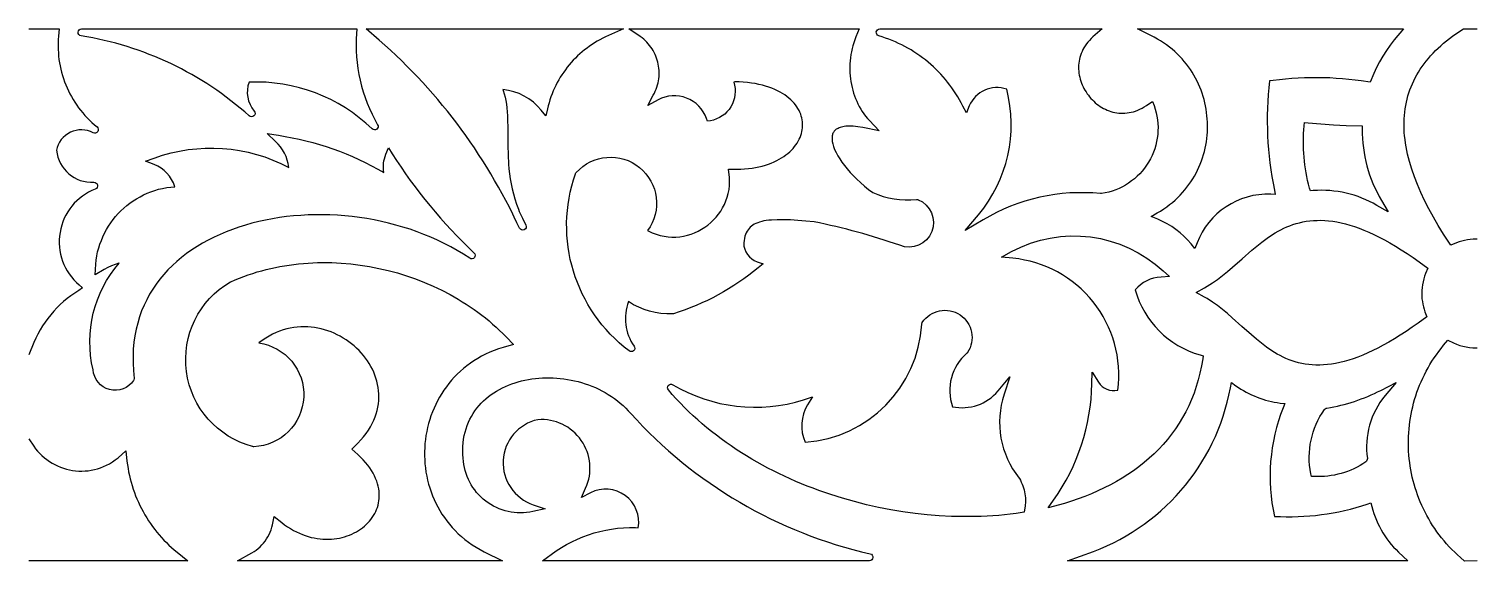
# Model space of a CAD drawing. Extents: x -514 to 479, y 519 to 610.
# Drawn here: x 230.9 to 479.1, y 518.5 to 609.7 of the extents above; entities that cross this region are included whole.
import ezdxf

# ---------------------------------------------------------------- set-up
doc = ezdxf.new("R2010")
doc.units = 0
doc.layers.add('LAYER_1', color=18, linetype='CONTINUOUS')

msp = doc.modelspace()

# ---------------------------------------------------------------- linework, layer by layer
at = {"layer": 'LAYER_1'}
msp.add_lwpolyline([(230.87, 609.71), (236.04, 609.71), (235.91, 608.47), (235.87, 607.9), (235.85, 607.32), (235.85, 606.75), (235.86, 606.18), (235.9, 605.61), (235.95, 605.05), (236.01, 604.49), (236.1, 603.93), (236.2, 603.37), (236.32, 602.82), (236.46, 602.28), (236.61, 601.74), (236.79, 601.2), (236.97, 600.67), (237.18, 600.15), (237.4, 599.63), (237.63, 599.12), (237.88, 598.61), (238.15, 598.12), (238.43, 597.63), (238.73, 597.15), (239.05, 596.68), (239.37, 596.22), (239.72, 595.77), (240.08, 595.33), (240.45, 594.9), (240.84, 594.48), (241.24, 594.07), (241.66, 593.67), (242.09, 593.29), (242.54, 592.91, -0.900098), (241.87, 591.92, 0.504517), (235.58, 588.91, 0.39741), (241.99, 583.43, -0.850848), (242.24, 582.27, 0.56787), (239.46, 565.85), (240.07, 565.32), (239.39, 564.88), (238.7, 564.44), (238.05, 563.99), (237.41, 563.5), (236.8, 562.99), (236.21, 562.46), (235.65, 561.9), (235.11, 561.32), (234.59, 560.72), (234.1, 560.1), (233.63, 559.46), (233.2, 558.8), (232.79, 558.12), (232.4, 557.42), (232.05, 556.71), (231.72, 555.98), (230.87, 553.83)], format="xyb", dxfattribs=at)
for points in [[(239.79, 608.52, -0.920988), (239.88, 609.71), (287.06, 609.71), (286.97, 608.04), (286.95, 607.01), (286.97, 605.98), (287.03, 604.96), (287.12, 603.94), (287.25, 602.93), (287.43, 601.92), (287.63, 600.92), (287.88, 599.93), (288.16, 598.95), (288.48, 597.97), (288.84, 597.02), (289.23, 596.07), (289.66, 595.13), (290.12, 594.22), (290.63, 593.3, -0.86162), (289.69, 592.58, 0.205868), (268.58, 600.59, 0.271213), (269.47, 595.65, -0.932748), (268.61, 594.81), (267.84, 595.49), (267.07, 596.15), (266.28, 596.79), (265.49, 597.42), (264.68, 598.04), (263.87, 598.64), (263.04, 599.22), (262.2, 599.79), (261.36, 600.34), (260.5, 600.88), (259.64, 601.4), (258.76, 601.9), (257.88, 602.39), (256.99, 602.87), (256.09, 603.32), (255.19, 603.77), (254.27, 604.19), (253.35, 604.6), (252.42, 604.99), (251.49, 605.36), (250.55, 605.72), (249.6, 606.06), (248.64, 606.39), (247.68, 606.69), (246.71, 606.98), (245.74, 607.26), (244.76, 607.51), (243.78, 607.75), (242.79, 607.97), (241.79, 608.17), (240.79, 608.35)], [(288.67, 609.71), (332.74, 609.71), (329.69, 608.34), (329.21, 608.11), (328.73, 607.86), (328.27, 607.61), (327.82, 607.33), (327.37, 607.05), (326.93, 606.75), (326.51, 606.44), (326.09, 606.12), (325.68, 605.79), (325.29, 605.44), (324.9, 605.09), (324.53, 604.72), (324.16, 604.34), (323.81, 603.96), (323.46, 603.56), (323.13, 603.15), (322.82, 602.73), (322.51, 602.31), (322.21, 601.87), (321.93, 601.43), (321.66, 600.97), (321.41, 600.51), (321.16, 600.04), (320.94, 599.57), (320.72, 599.08), (320.52, 598.59), (320.33, 598.09), (320.16, 597.58), (320, 597.07), (319.85, 596.55), (319.72, 596.02), (319.43, 594.84), (318.67, 595.78, 0.203042), (312.09, 599.32), (312.15, 599.19), (312.34, 598.62), (312.5, 598.04), (312.62, 597.43), (312.72, 596.81), (312.79, 596.18), (312.85, 595.52), (312.88, 594.85), (312.91, 594.16), (312.93, 592.75), (312.93, 591.27), (312.94, 589.74), (312.97, 588.16), (313.07, 586.53), (313.14, 585.71), (313.23, 584.87), (313.35, 584.03), (313.5, 583.18), (313.68, 582.32), (313.89, 581.45), (314.13, 580.58), (314.42, 579.7), (314.75, 578.81), (314.9, 578.45), (315.46, 577.3), (316.03, 576.1, -0.979177), (314.95, 575.56), (314.46, 576.49), (314.02, 577.44), (313.8, 577.96), (313.8, 577.97), (313.2, 579.15), (312.59, 580.31), (311.97, 581.47), (311.33, 582.62), (310.68, 583.76), (310.02, 584.89), (309.34, 586.01), (308.64, 587.12), (307.93, 588.22), (307.21, 589.31), (306.47, 590.38), (305.72, 591.45), (304.96, 592.51), (304.18, 593.55), (303.39, 594.58), (302.58, 595.61), (301.76, 596.62), (300.93, 597.62), (300.08, 598.61), (299.22, 599.58), (298.35, 600.54), (297.46, 601.5), (296.57, 602.44), (295.65, 603.36), (294.73, 604.28), (293.79, 605.18), (292.84, 606.07), (291.87, 606.94), (290.89, 607.81)], [(333.67, 609.71), (373.17, 609.71), (372.6, 608.37), (372.4, 607.87), (372.23, 607.36), (372.08, 606.85), (371.94, 606.34), (371.83, 605.82), (371.73, 605.31), (371.66, 604.79), (371.6, 604.27), (371.56, 603.75), (371.54, 603.24), (371.54, 602.72), (371.56, 602.2), (371.6, 601.69), (371.65, 601.18), (371.73, 600.68), (371.82, 600.18), (371.93, 599.68), (372.05, 599.2), (372.2, 598.71), (372.36, 598.24), (372.54, 597.77), (372.73, 597.31), (372.95, 596.86), (373.18, 596.42), (373.42, 595.99), (373.69, 595.57), (373.97, 595.16), (374.26, 594.76), (374.57, 594.38), (374.9, 594), (376.61, 592.23), (373.76, 592.83), (372.92, 592.96), (372.15, 593.04), (371.47, 593.06), (370.86, 593.03), (370.59, 593), (370.34, 592.95), (370.11, 592.9), (369.9, 592.83), (369.7, 592.76), (369.53, 592.68), (369.37, 592.6), (369.23, 592.51), (369.1, 592.41), (368.99, 592.31), (368.89, 592.2), (368.81, 592.08), (368.73, 591.96), (368.67, 591.83), (368.61, 591.69), (368.57, 591.54), (368.54, 591.39), (368.51, 591.23), (368.5, 590.85), (368.54, 590.45), (368.63, 590.02), (368.77, 589.55), (368.95, 589.05), (369.19, 588.53), (369.48, 587.99), (369.82, 587.44), (370.2, 586.87), (370.63, 586.3), (371.1, 585.71), (371.62, 585.12), (372.17, 584.54), (372.77, 583.95), (373.4, 583.37), (374.07, 582.79), (374.78, 582.22), (375.47, 581.7, 0.138516), (382.97, 580.49), (383.04, 580.49), (383.19, 580.47), (383.26, 580.45, -0.998226), (380.12, 572.63, 0.033556), (365.45, 576.65), (364.02, 576.78), (362.66, 576.89), (361.38, 576.97), (360.2, 577.01), (359.12, 577.01), (358.12, 576.96), (357.67, 576.92), (357.24, 576.87), (356.83, 576.8), (356.45, 576.71), (356.1, 576.61), (355.77, 576.5), (355.46, 576.38), (355.18, 576.23), (354.93, 576.08), (354.69, 575.91), (354.48, 575.72), (354.29, 575.52), (354.11, 575.3), (353.95, 575.05), (353.81, 574.78), (353.69, 574.49), (353.58, 574.17), (353.49, 573.82), (353.42, 573.44), (353.37, 573.05, 0.315955), (355.68, 569.8), (356.68, 569.44), (355.86, 568.77, -0.096634), (341.34, 560.9), (341.3, 560.89), (341.23, 560.88), (341.19, 560.88, -0.162801), (333.63, 562.98, 0.251789), (334.58, 555.34, -0.857211), (333.73, 554.52, -0.326267), (324.53, 584.89), (324.55, 584.95), (324.61, 585.05), (324.65, 585.09, -0.954317), (336.9, 575.15), (336.97, 575.11), (337.66, 574.79), (338.34, 574.53), (339.03, 574.33), (339.71, 574.18), (340.4, 574.08), (341.07, 574.04), (341.75, 574.05), (342.41, 574.1), (343.07, 574.21), (343.71, 574.36), (344.34, 574.55), (344.95, 574.78), (345.55, 575.06), (346.12, 575.37), (346.68, 575.72), (347.21, 576.1), (347.71, 576.52), (348.19, 576.97), (348.63, 577.46), (349.04, 577.97), (349.42, 578.5), (349.76, 579.06), (350.06, 579.65), (350.33, 580.26), (350.55, 580.88), (350.72, 581.53), (350.85, 582.19), (350.93, 582.86), (350.96, 583.56), (350.94, 584.26), (350.78, 585.66), (352.17, 585.66), (352.86, 585.68), (353.53, 585.72), (354.17, 585.78), (354.8, 585.87), (355.4, 585.97), (355.98, 586.09), (356.54, 586.22), (357.08, 586.38), (357.6, 586.55), (358.09, 586.73), (358.57, 586.93), (359.02, 587.14), (359.45, 587.37), (359.85, 587.6), (360.24, 587.85), (360.6, 588.11), (360.94, 588.38), (361.26, 588.66), (361.56, 588.94), (361.83, 589.24), (362.09, 589.54), (362.32, 589.85), (362.53, 590.16), (362.72, 590.48), (362.89, 590.8), (363.04, 591.12), (363.16, 591.45), (363.26, 591.78), (363.35, 592.12), (363.41, 592.45), (363.45, 592.79), (363.47, 593.12), (363.47, 593.46), (363.44, 593.79), (363.4, 594.12), (363.33, 594.46), (363.24, 594.79), (363.13, 595.11), (363, 595.44), (362.85, 595.76), (362.67, 596.08), (362.47, 596.39), (362.25, 596.7), (362, 597), (361.73, 597.29), (361.44, 597.58), (361.12, 597.86), (360.78, 598.13), (360.41, 598.4), (360.02, 598.65), (359.6, 598.89), (359.16, 599.12), (358.69, 599.34), (358.2, 599.54), (357.68, 599.73), (357.13, 599.91), (356.56, 600.07), (355.96, 600.21), (355.33, 600.34), (354.68, 600.45), (354, 600.54), (353.3, 600.61), (352.58, 600.65), (352.1, 600.65), (351.85, 600.63), (351.65, 600.6, -0.456133), (347.66, 593.98), (347.16, 593.89), (346.99, 594.37, 0.461862), (338.69, 597.55), (336.91, 596.58), (337.87, 598.36), (338.06, 598.71), (338.22, 599.06), (338.37, 599.4), (338.49, 599.75), (338.6, 600.11), (338.69, 600.46), (338.77, 600.82), (338.82, 601.18), (338.86, 601.54), (338.88, 601.9), (338.88, 602.25), (338.87, 602.61), (338.84, 602.97), (338.79, 603.32), (338.73, 603.67), (338.65, 604.02), (338.56, 604.36), (338.44, 604.7), (338.32, 605.04), (338.18, 605.36), (338.02, 605.68), (337.85, 606), (337.66, 606.3), (337.46, 606.6), (337.24, 606.89), (337.01, 607.17), (336.76, 607.44), (336.51, 607.69), (336.23, 607.94), (335.95, 608.17), (335.64, 608.4)], [(376.51, 608.54, -0.860277), (376.69, 609.71), (414.81, 609.71), (413.22, 608.36), (412.91, 608.06), (412.62, 607.76), (412.35, 607.46), (412.11, 607.14), (411.88, 606.83), (411.68, 606.5), (411.5, 606.18), (411.35, 605.85), (411.21, 605.52), (411.09, 605.18), (410.99, 604.85), (410.91, 604.51), (410.84, 604.17), (410.8, 603.83), (410.77, 603.48), (410.76, 603.14), (410.77, 602.8), (410.79, 602.46), (410.83, 602.12), (410.89, 601.78), (410.96, 601.44), (411.04, 601.11), (411.14, 600.78), (411.26, 600.45), (411.39, 600.13), (411.53, 599.82), (411.69, 599.51), (411.86, 599.2), (412.04, 598.91), (412.23, 598.62), (412.44, 598.34), (412.66, 598.07), (412.88, 597.8), (413.12, 597.55), (413.37, 597.31), (413.63, 597.07), (413.89, 596.85), (414.17, 596.65), (414.45, 596.45), (414.75, 596.27), (415.05, 596.1), (415.35, 595.95), (415.66, 595.81), (415.98, 595.68), (416.31, 595.57), (416.64, 595.48), (416.97, 595.4), (417.31, 595.34), (417.65, 595.3), (418, 595.27), (418.35, 595.27), (418.71, 595.28), (419.07, 595.31), (419.43, 595.37), (419.8, 595.44), (420.16, 595.53), (420.53, 595.65), (420.91, 595.79), (421.28, 595.95), (421.66, 596.14), (422.03, 596.35), (422.41, 596.59), (422.8, 596.86), (423.45, 597.3), (423.71, 596.57, -0.473299), (414.69, 581.5), (414.65, 581.49), (414.58, 581.49), (414.54, 581.49, 0.162002), (394.39, 576.99), (391.35, 575.16), (393.62, 577.88, 0.241461), (398.44, 599.37, 0.395678), (392.03, 596.53), (391.53, 595.35), (390.94, 596.48), (390.65, 597.03), (390.36, 597.57), (390.05, 598.09), (389.73, 598.61), (389.39, 599.12), (389.05, 599.62), (388.69, 600.1), (388.32, 600.58), (387.94, 601.05), (387.55, 601.51), (387.14, 601.95), (386.73, 602.39), (386.3, 602.81), (385.87, 603.22), (385.42, 603.63), (384.97, 604.02), (384.5, 604.4), (384.03, 604.76), (383.54, 605.12), (383.05, 605.46), (382.55, 605.79), (382.04, 606.11), (381.52, 606.41), (380.99, 606.7), (380.46, 606.98), (379.92, 607.24), (379.37, 607.49), (378.81, 607.73), (378.25, 607.95), (377.68, 608.16), (377.1, 608.36)], [(420.88, 609.71), (466.44, 609.71), (464.85, 607.85), (464.16, 606.95), (463.51, 606.02), (462.9, 605.07), (462.34, 604.09), (461.83, 603.09), (461.36, 602.07), (460.76, 600.57), (459.21, 600.81), (458.14, 600.95), (457.06, 601.07), (455.98, 601.17), (454.9, 601.25), (453.82, 601.31), (452.74, 601.35), (451.65, 601.36), (450.57, 601.36), (449.49, 601.33), (448.41, 601.28), (447.32, 601.22), (446.24, 601.13), (445.17, 601.02), (444.09, 600.89), (443.47, 600.8, 0.078482), (444.32, 582.1), (444.48, 581.35), (443.71, 581.38, 0.322651), (431.06, 573.03), (430.69, 572.06), (430.04, 572.87, 0.126683), (424.34, 577.1), (423.23, 577.55), (424.25, 578.17), (424.82, 578.51), (425.35, 578.86), (425.87, 579.22), (426.37, 579.6), (426.85, 579.99), (427.31, 580.39), (427.75, 580.8), (428.17, 581.23), (428.57, 581.67), (428.96, 582.12), (429.33, 582.57), (429.68, 583.04), (430.01, 583.52), (430.32, 584.01), (430.62, 584.5), (430.89, 585.01), (431.15, 585.52), (431.39, 586.04), (431.61, 586.56), (431.82, 587.09), (432, 587.63), (432.17, 588.17), (432.32, 588.71), (432.45, 589.26), (432.56, 589.81), (432.66, 590.37), (432.73, 590.93), (432.79, 591.49), (432.84, 592.05), (432.86, 592.61), (432.86, 593.17), (432.85, 593.73), (432.82, 594.29), (432.77, 594.85), (432.71, 595.41), (432.62, 595.97), (432.52, 596.52), (432.4, 597.07), (432.26, 597.62), (432.11, 598.16), (431.94, 598.7), (431.75, 599.23), (431.54, 599.75), (431.31, 600.27), (431.07, 600.79), (430.81, 601.29), (430.53, 601.79), (430.24, 602.28), (429.92, 602.76), (429.59, 603.23), (429.25, 603.69), (428.88, 604.14), (428.5, 604.58), (428.1, 605.01), (427.68, 605.43), (427.25, 605.83), (426.8, 606.23), (426.33, 606.6), (425.84, 606.97), (425.33, 607.32), (424.81, 607.66), (424.27, 607.98), (423.72, 608.28)], [(450.49, 581.97), (450.35, 582.45, -0.092358), (449.44, 593.11), (449.49, 593.7), (450.09, 593.64), (452.26, 593.44), (454.44, 593.29), (456.61, 593.17), (459.37, 593.09), (459.39, 591.71), (459.42, 590.92), (459.48, 590.13), (459.57, 589.35), (459.69, 588.56), (459.83, 587.78), (459.99, 587.01), (460.18, 586.24), (460.4, 585.47), (460.65, 584.72), (460.92, 583.96), (461.22, 583.22), (461.55, 582.48), (461.91, 581.74), (462.29, 581.02), (462.7, 580.3), (463.82, 578.35), (461.88, 579.48, 0.151036), (450.98, 582.01)], [(248.79, 549.48, -0.714041), (241.86, 551.29, -0.241454), (246.34, 569.59), (246.29, 569.58), (245.64, 569.35), (245, 569.1), (244.38, 568.81), (243.77, 568.49), (242.19, 567.58), (242.3, 569.4), (242.38, 570.11), (242.5, 570.81), (242.64, 571.5), (242.82, 572.17), (243.03, 572.83), (243.27, 573.48), (243.54, 574.11), (243.83, 574.73), (244.16, 575.33), (244.51, 575.92), (244.88, 576.48), (245.29, 577.03), (245.71, 577.55), (246.16, 578.06), (246.63, 578.54), (247.13, 579.01), (247.64, 579.45), (248.18, 579.86), (248.73, 580.25), (249.31, 580.62), (249.9, 580.96), (250.51, 581.27), (251.13, 581.55), (251.77, 581.81), (252.43, 582.03), (253.09, 582.23), (253.78, 582.39), (254.47, 582.52), (255.17, 582.62), (255.86, 582.68, 0.225547), (252.33, 586.46), (250.86, 587.05), (252.35, 587.59, -0.211762), (275.4, 585.99, 0.17939), (273.12, 590.45), (271.68, 591.77), (273.61, 591.49, -0.097264), (291.68, 585.1, -0.133109), (292.04, 588.24), (292.48, 589.32), (293.11, 588.33, 0.061624), (307.14, 571.34, -0.912287), (306.4, 570.4), (305.34, 571.09), (304.26, 571.74), (303.16, 572.35), (302.04, 572.94), (300.9, 573.49), (299.74, 574.01), (298.57, 574.49), (297.38, 574.95), (296.18, 575.37), (294.97, 575.75), (293.74, 576.11), (292.51, 576.43), (291.27, 576.72), (290.02, 576.98), (288.76, 577.2), (287.5, 577.39), (286.24, 577.55), (284.98, 577.68), (283.72, 577.77), (282.46, 577.84), (281.2, 577.87), (279.95, 577.86), (278.7, 577.83), (277.46, 577.76), (276.23, 577.67), (275.01, 577.54), (273.8, 577.37), (272.6, 577.18), (271.41, 576.96), (270.25, 576.7), (269.09, 576.41), (267.96, 576.09), (266.84, 575.74), (265.75, 575.36), (264.67, 574.95), (263.62, 574.51), (262.6, 574.03), (261.6, 573.53), (260.62, 572.99), (259.68, 572.43), (258.77, 571.83), (257.88, 571.2), (257.03, 570.55), (256.22, 569.86), (255.44, 569.15), (254.69, 568.4), (253.98, 567.63), (253.32, 566.82), (252.69, 565.99), (252.1, 565.12), (251.55, 564.23), (251.05, 563.31), (250.59, 562.35), (250.18, 561.37), (249.82, 560.36), (249.5, 559.31), (249.23, 558.24), (249.02, 557.14), (248.86, 556), (248.75, 554.84), (248.7, 553.65), (248.7, 552.42), (248.76, 551.16), (248.89, 549.81), (248.83, 549.57)], [(405.57, 527.61), (407.25, 530.09), (407.96, 531.22), (408.62, 532.37), (409.24, 533.54), (409.82, 534.74), (410.35, 535.95), (410.83, 537.18), (411.27, 538.43), (411.66, 539.7), (412, 540.98), (412.29, 542.27), (412.54, 543.58), (412.74, 544.89), (412.89, 546.22), (412.99, 547.55), (413.04, 548.9), (413.11, 550.89), (414.15, 549.19, 0.324715), (417.49, 547.81, 0.422773), (399.49, 570.41), (397.54, 570.6), (399.27, 571.54, -0.321175), (425.27, 568.23), (426.32, 567.26), (424.89, 567.19, 0.216212), (420.48, 564.97, 0.262674), (431.59, 553.85), (432.11, 553.71), (432.03, 553.18), (431.82, 551.95), (431.57, 550.74), (431.27, 549.56), (430.93, 548.41), (430.55, 547.29), (430.12, 546.19), (429.65, 545.13), (429.14, 544.1), (428.59, 543.09), (428, 542.12), (427.37, 541.17), (426.71, 540.26), (426.01, 539.37), (425.28, 538.51), (424.51, 537.69), (423.7, 536.89), (422.87, 536.12), (422, 535.38), (421.11, 534.67), (420.18, 533.99), (419.23, 533.34), (418.25, 532.72), (417.24, 532.13), (416.21, 531.56), (415.15, 531.03), (414.07, 530.52), (412.97, 530.04), (411.85, 529.59), (410.7, 529.16), (409.53, 528.77), (408.35, 528.4)], [(312.02, 518.56), (266.59, 518.56), (269.07, 519.91), (269.44, 520.14), (269.8, 520.4), (270.14, 520.67), (270.47, 520.96), (270.77, 521.27), (271.06, 521.6), (271.33, 521.94), (271.58, 522.3), (271.81, 522.68), (272.02, 523.06), (272.2, 523.46), (272.36, 523.87), (272.5, 524.29), (272.61, 524.73), (272.9, 526.17), (274.18, 525.11), (274.68, 524.73), (275.18, 524.38), (275.69, 524.06), (276.19, 523.77), (276.7, 523.5), (277.21, 523.27), (277.72, 523.05), (278.23, 522.87), (278.74, 522.71), (279.25, 522.57), (279.75, 522.46), (280.26, 522.37), (280.75, 522.3), (281.25, 522.26), (281.74, 522.24), (282.22, 522.24), (282.7, 522.26), (283.17, 522.31), (283.63, 522.37), (284.09, 522.45), (284.54, 522.55), (284.97, 522.67), (285.4, 522.81), (285.81, 522.96), (286.22, 523.13), (286.61, 523.32), (286.99, 523.52), (287.36, 523.74), (287.71, 523.97), (288.04, 524.22), (288.36, 524.48), (288.67, 524.76), (288.96, 525.04), (289.23, 525.34), (289.48, 525.65), (289.71, 525.97), (289.93, 526.3), (290.12, 526.64), (290.3, 526.99), (290.45, 527.34), (290.58, 527.71), (290.69, 528.08), (290.78, 528.47), (290.85, 528.85), (290.89, 529.25), (290.91, 529.65), (290.9, 530.06), (290.87, 530.48), (290.81, 530.9), (290.72, 531.33), (290.6, 531.77), (290.46, 532.21), (290.28, 532.65), (290.08, 533.1), (289.84, 533.55), (289.57, 534.01), (289.27, 534.47), (288.93, 534.93), (288.56, 535.4), (288.15, 535.87), (287.7, 536.33), (287.21, 536.8), (286.2, 537.71), (287.24, 538.71), (287.76, 539.26), (288.23, 539.81), (288.67, 540.37), (289.05, 540.94), (289.4, 541.5), (289.71, 542.07), (289.98, 542.64), (290.21, 543.2), (290.4, 543.77), (290.56, 544.34), (290.68, 544.91), (290.77, 545.47), (290.82, 546.03), (290.85, 546.59), (290.84, 547.15), (290.8, 547.7), (290.73, 548.25), (290.63, 548.79), (290.5, 549.32), (290.34, 549.85), (290.16, 550.37), (289.95, 550.89), (289.72, 551.39), (289.46, 551.88), (289.18, 552.37), (288.87, 552.84), (288.54, 553.3), (288.2, 553.74), (287.83, 554.18), (287.44, 554.59), (287.03, 555), (286.6, 555.38), (286.16, 555.75), (285.7, 556.1), (285.22, 556.43), (284.73, 556.74), (284.23, 557.03), (283.71, 557.3), (283.19, 557.55), (282.65, 557.77), (282.1, 557.98), (281.54, 558.15), (280.97, 558.3), (280.4, 558.43), (279.82, 558.53), (279.23, 558.6), (278.64, 558.65), (278.05, 558.66), (277.45, 558.65), (276.85, 558.61), (276.25, 558.53), (275.64, 558.43), (275.04, 558.29), (274.43, 558.12), (273.83, 557.91), (273.23, 557.67), (272.63, 557.39), (272.04, 557.08), (271.44, 556.73), (270.86, 556.34), (270.28, 555.91), (270.25, 555.89, -0.916458), (269.38, 538.11), (269.33, 538.11), (269.25, 538.12), (269.2, 538.13, -0.668425), (265.4, 566.37), (265.41, 566.37), (265.45, 566.39), (266.19, 566.71), (266.94, 567.01), (267.69, 567.3), (268.45, 567.57), (269.21, 567.82), (269.98, 568.06), (270.76, 568.27), (271.53, 568.48), (272.32, 568.66), (273.1, 568.83), (273.89, 568.99), (274.69, 569.13), (275.49, 569.25), (276.29, 569.36), (277.09, 569.45), (277.9, 569.52), (278.7, 569.59), (279.51, 569.63), (280.32, 569.66), (281.14, 569.67), (282.76, 569.66), (284.39, 569.58), (286.01, 569.44), (287.63, 569.25), (289.24, 568.99), (290.84, 568.68), (292.43, 568.31), (294.01, 567.89), (295.57, 567.41), (297.11, 566.87), (298.63, 566.28), (300.13, 565.64), (301.6, 564.94), (303.04, 564.19), (303.75, 563.79), (304.45, 563.38), (305.14, 562.96), (305.82, 562.53), (306.5, 562.08), (307.16, 561.62), (307.82, 561.15), (308.46, 560.66), (309.1, 560.17), (309.72, 559.66), (310.33, 559.13), (310.94, 558.6), (311.53, 558.05), (312.1, 557.49), (312.67, 556.92), (313.91, 555.62), (312.13, 555.12), (311.35, 554.87), (310.59, 554.6), (309.85, 554.29), (309.14, 553.96), (308.45, 553.61), (307.79, 553.24), (307.14, 552.84), (306.52, 552.42), (305.93, 551.98), (305.35, 551.52), (304.8, 551.04), (304.27, 550.54), (303.77, 550.03), (303.29, 549.5), (302.83, 548.95), (302.4, 548.38), (301.99, 547.81), (301.6, 547.21), (301.24, 546.61), (300.9, 545.99), (300.58, 545.37), (300.29, 544.73), (300.02, 544.08), (299.77, 543.42), (299.55, 542.76), (299.36, 542.09), (299.19, 541.41), (299.04, 540.72), (298.91, 540.03), (298.81, 539.34), (298.74, 538.65), (298.69, 537.95), (298.66, 537.25), (298.66, 536.55), (298.69, 535.85), (298.74, 535.15), (298.81, 534.46), (298.91, 533.76), (299.03, 533.07), (299.18, 532.39), (299.35, 531.71), (299.55, 531.04), (299.78, 530.37), (300.03, 529.71), (300.3, 529.06), (300.6, 528.42), (300.93, 527.79), (301.28, 527.17), (301.65, 526.56), (302.06, 525.96), (302.48, 525.38), (302.94, 524.81), (303.42, 524.26), (303.92, 523.72), (304.45, 523.2), (305.01, 522.69), (305.59, 522.21), (306.2, 521.74), (306.84, 521.29), (307.51, 520.86), (308.2, 520.46), (308.91, 520.07)], [(401.45, 526.86), (400.04, 526.66), (399.06, 526.54), (398.08, 526.43), (397.08, 526.34), (396.08, 526.27), (395.08, 526.21), (394.07, 526.16), (393.05, 526.13), (392.04, 526.12), (391.01, 526.12), (388.96, 526.17), (386.89, 526.28), (384.81, 526.44), (382.73, 526.67), (380.65, 526.96), (378.57, 527.3), (376.49, 527.71), (374.42, 528.17), (372.36, 528.7), (370.31, 529.28), (368.28, 529.91), (367.27, 530.25), (366.26, 530.61), (365.27, 530.98), (364.27, 531.36), (363.29, 531.76), (362.31, 532.17), (361.34, 532.6), (360.37, 533.04), (359.41, 533.5), (358.47, 533.97), (357.53, 534.45), (356.59, 534.95), (355.67, 535.46), (354.76, 535.98), (353.86, 536.52), (352.97, 537.08), (352.09, 537.65), (351.22, 538.23), (350.36, 538.83), (349.51, 539.44), (348.68, 540.06), (347.86, 540.7), (347.05, 541.35), (346.26, 542.01), (345.48, 542.69), (344.72, 543.39), (343.97, 544.09), (343.23, 544.81), (342.51, 545.55), (341.81, 546.3), (341.12, 547.06), (340.46, 547.83, -0.850145), (341.21, 548.74, 0.213245), (363.63, 546.16), (365.16, 546.64), (364.32, 545.27, 0.245971), (363.9, 538.89, 0.377329), (383.88, 559.12), (383.9, 559.2), (383.95, 559.35), (383.98, 559.42, -0.414214), (390.44, 560.71, -0.414214), (391.73, 554.25), (391.71, 554.22), (391.65, 554.16), (391.62, 554.13, 0.310453), (389.15, 544.97, 0.278567), (396.96, 547.66), (398.97, 550.07), (397.99, 547.09, 0.252652), (400.56, 532.74), (400.58, 532.72), (400.61, 532.67), (400.78, 532.36), (400.94, 532.04), (401.09, 531.71), (401.22, 531.38), (401.42, 530.71), (401.57, 530.03), (401.65, 529.34), (401.67, 528.65), (401.62, 527.96)], [(375.05, 519.75, -0.890149), (374.91, 518.56), (318.88, 518.57), (321.25, 520.25), (322.12, 520.82), (323.01, 521.34), (323.93, 521.83), (324.86, 522.27), (325.8, 522.67), (326.77, 523.02), (327.74, 523.33), (328.73, 523.6), (329.73, 523.82), (330.73, 524), (331.75, 524.13), (332.76, 524.21), (333.78, 524.25), (334.81, 524.24), (335.3, 524.21, 0.618753), (327.1, 530.2), (325.56, 529.4), (326.28, 530.98, 0.568894), (318.09, 542.74, 0.76164), (317.29, 528.16), (319.35, 527.46), (317.23, 527, -0.463009), (305.29, 536.12), (305.24, 536.79), (305.23, 537.47), (305.24, 538.13), (305.29, 538.78), (305.37, 539.4), (305.48, 540.01), (305.61, 540.61), (305.78, 541.18), (305.97, 541.74), (306.19, 542.29), (306.43, 542.81), (306.7, 543.31), (306.99, 543.8), (307.3, 544.27), (307.64, 544.72), (308, 545.15), (308.38, 545.57), (308.77, 545.96), (309.19, 546.34), (309.62, 546.69), (310.07, 547.03), (310.54, 547.35), (311.02, 547.65), (311.51, 547.93), (312.02, 548.19), (312.54, 548.44), (313.07, 548.66), (313.62, 548.87), (314.17, 549.06), (314.73, 549.23), (315.3, 549.38), (315.88, 549.51), (316.47, 549.62), (317.06, 549.72), (317.66, 549.79), (318.26, 549.85), (318.86, 549.89), (319.47, 549.91), (320.09, 549.91), (320.7, 549.9), (321.32, 549.86), (321.93, 549.81), (322.55, 549.74), (323.16, 549.64), (323.77, 549.53), (324.38, 549.41), (324.99, 549.26), (325.59, 549.09), (326.19, 548.91), (326.78, 548.7), (327.36, 548.48), (327.94, 548.23), (328.51, 547.97), (329.07, 547.69), (329.62, 547.39), (330.16, 547.07), (330.69, 546.73), (331.21, 546.37), (331.72, 545.99), (332.21, 545.59), (332.69, 545.17), (333.15, 544.73), (333.59, 544.28), (334.01, 543.81), (335.04, 542.69), (336.09, 541.59), (337.16, 540.51), (338.25, 539.45), (339.36, 538.42), (340.48, 537.41), (341.63, 536.42), (342.79, 535.45), (343.97, 534.51), (345.16, 533.59), (346.38, 532.7), (347.61, 531.83), (348.85, 530.98), (350.11, 530.16), (351.39, 529.36), (352.68, 528.59), (353.98, 527.84), (355.3, 527.12), (356.63, 526.42), (357.98, 525.75), (359.34, 525.1), (360.71, 524.48), (362.09, 523.89), (363.49, 523.32), (364.9, 522.78), (366.32, 522.26), (367.75, 521.78), (369.19, 521.31), (370.64, 520.88), (372.09, 520.48), (373.56, 520.1)], [(465.6, 520.03), (467.19, 518.56), (408.85, 518.56), (413.3, 520.16), (414.47, 520.62), (415.61, 521.11), (416.73, 521.65), (417.83, 522.21), (418.91, 522.82), (419.96, 523.46), (420.99, 524.13), (422, 524.83), (422.98, 525.56), (423.94, 526.33), (424.86, 527.12), (425.77, 527.95), (426.64, 528.8), (427.48, 529.68), (428.3, 530.59), (429.08, 531.53), (429.84, 532.49), (430.56, 533.47), (431.25, 534.48), (431.91, 535.51), (432.53, 536.57), (433.12, 537.64), (433.68, 538.74), (434.2, 539.86), (434.68, 541), (435.13, 542.15), (435.54, 543.33), (435.91, 544.52), (436.24, 545.73), (436.54, 546.95), (436.79, 548.2), (436.98, 549.11), (437.73, 548.57, 0.123757), (445.33, 545.59), (446.09, 545.49), (445.81, 544.77, 0.149058), (444.33, 526.16, 0.093729), (460.25, 528.26), (460.85, 528.46), (461.02, 527.85), (461.19, 527.25), (461.37, 526.66), (461.58, 526.09), (461.81, 525.52), (462.06, 524.96), (462.33, 524.41), (462.62, 523.87), (462.93, 523.35), (463.25, 522.83), (463.6, 522.33), (463.96, 521.84), (464.35, 521.37), (464.75, 520.91), (465.17, 520.46)], [(465.18, 549.14), (463.29, 546.86, 0.212309), (460.26, 536.08), (460.24, 535.91), (460.11, 535.62), (460, 535.49, -0.16219), (451.13, 533), (450.66, 533.02), (450.57, 533.48, -0.207448), (452.92, 544.49), (453.01, 544.58), (453.21, 544.7), (453.32, 544.74, 0.080837), (462.55, 547.77)]]:
    msp.add_lwpolyline(points, format="xyb", close=True, dxfattribs=at)
for points in [[(479.05, 573.69), (478.91, 573.69), (478.4, 573.68), (477.9, 573.64), (477.41, 573.57), (476.93, 573.48), (476.45, 573.36), (475.98, 573.21), (475.52, 573.04), (474.59, 572.64), (473.33, 574.55), (472.42, 576.02), (471.57, 577.47), (470.79, 578.89), (470.07, 580.3), (469.41, 581.68), (468.83, 583.04), (468.31, 584.38), (467.85, 585.7), (467.47, 587), (467.15, 588.27), (467.01, 588.9), (466.89, 589.53), (466.79, 590.14), (466.71, 590.76), (466.64, 591.37), (466.59, 591.97), (466.56, 592.57), (466.55, 593.16), (466.55, 593.74), (466.57, 594.32), (466.61, 594.9), (466.67, 595.47), (466.74, 596.03), (466.83, 596.59), (466.94, 597.14), (467.07, 597.69), (467.21, 598.23), (467.37, 598.76), (467.55, 599.29), (467.75, 599.81), (467.97, 600.32), (468.2, 600.83), (468.45, 601.33), (468.72, 601.83), (469.01, 602.32), (469.31, 602.8), (469.63, 603.28), (469.97, 603.75), (470.33, 604.21), (470.71, 604.67), (471.1, 605.12), (471.51, 605.56), (471.94, 606), (472.38, 606.43), (472.84, 606.85), (473.32, 607.26), (473.82, 607.67), (474.34, 608.08), (474.87, 608.47), (475.42, 608.86), (476.71, 609.71), (479.05, 609.71)], [(479.05, 518.56), (476.92, 518.51), (476.23, 519.1), (475.72, 519.55), (475.23, 520.01), (474.75, 520.49), (474.28, 520.97), (473.83, 521.47), (473.4, 521.97), (472.98, 522.48), (472.57, 523.01), (472.18, 523.54), (471.8, 524.07), (471.44, 524.62), (471.1, 525.17), (470.77, 525.73), (470.45, 526.3), (470.15, 526.87), (469.86, 527.45), (469.59, 528.04), (469.33, 528.63), (469.09, 529.22), (468.86, 529.83), (468.65, 530.43), (468.46, 531.04), (468.28, 531.66), (468.11, 532.27), (467.96, 532.9), (467.82, 533.52), (467.7, 534.15), (467.6, 534.78), (467.51, 535.41), (467.44, 536.04), (467.38, 536.68), (467.33, 537.32), (467.31, 537.95), (467.29, 538.59), (467.3, 539.23), (467.32, 539.87), (467.35, 540.51), (467.4, 541.15), (467.47, 541.78), (467.55, 542.42), (467.64, 543.05), (467.75, 543.69), (467.88, 544.32), (468.03, 544.94), (468.19, 545.57), (468.36, 546.19), (468.55, 546.81), (468.76, 547.43), (468.98, 548.04), (469.22, 548.65), (469.47, 549.25), (469.74, 549.85), (470.03, 550.44), (470.33, 551.03), (470.65, 551.61), (470.98, 552.18), (471.33, 552.75), (471.7, 553.32), (472.08, 553.87), (472.48, 554.42), (472.89, 554.96), (473.32, 555.49), (474.07, 556.37), (475.01, 555.9), (475.54, 555.67), (476.08, 555.48), (476.62, 555.33), (477.18, 555.21), (477.75, 555.12), (478.32, 555.06), (478.91, 555.05), (479.05, 555.05)], [(230.87, 539.48), (231.68, 538.21), (232, 537.77), (232.35, 537.35), (232.71, 536.95), (233.1, 536.58), (233.51, 536.22), (233.93, 535.89), (234.37, 535.59), (234.83, 535.3), (235.29, 535.05), (235.78, 534.82), (236.27, 534.61), (236.77, 534.43), (237.29, 534.28), (237.81, 534.15), (238.33, 534.05), (238.86, 533.98), (239.4, 533.94), (239.93, 533.93), (240.47, 533.95), (241.01, 533.99), (241.55, 534.07), (242.08, 534.18), (242.61, 534.32), (243.14, 534.49), (243.66, 534.69), (244.17, 534.93), (244.67, 535.2), (245.17, 535.5), (245.65, 535.84), (246.13, 536.21), (247.47, 537.4), (247.66, 535.62), (247.74, 535.01), (247.84, 534.4), (247.95, 533.8), (248.07, 533.2), (248.22, 532.61), (248.37, 532.02), (248.55, 531.43), (248.73, 530.85), (248.93, 530.28), (249.15, 529.71), (249.38, 529.15), (249.62, 528.6), (249.88, 528.05), (250.15, 527.51), (250.43, 526.98), (250.73, 526.45), (251.05, 525.93), (251.37, 525.42), (251.71, 524.92), (252.06, 524.43), (252.42, 523.94), (252.8, 523.47), (253.19, 523), (253.59, 522.55), (254, 522.1), (254.43, 521.66), (254.86, 521.24), (255.31, 520.82), (255.77, 520.42), (256.24, 520.02), (258.08, 518.56), (230.87, 518.57)]]:
    msp.add_lwpolyline(points, dxfattribs=at)
msp.add_lwpolyline([(430.89, 564.55), (432.35, 565.33), (432.81, 565.6), (433.71, 566.17), (434.59, 566.79), (435.45, 567.45), (436.3, 568.14), (437.13, 568.86), (438.79, 570.32), (440.45, 571.79), (441.31, 572.5), (442.18, 573.19), (443.07, 573.85), (443.99, 574.46), (444.46, 574.76), (444.95, 575.03), (445.44, 575.3), (445.94, 575.54), (446.45, 575.78), (446.98, 575.99), (447.51, 576.18), (448.06, 576.36), (448.62, 576.51), (449.2, 576.64), (449.78, 576.75), (450.39, 576.83), (451, 576.88), (451.63, 576.91), (452.28, 576.92), (452.94, 576.89), (453.62, 576.83), (454.31, 576.75), (455.02, 576.63), (455.75, 576.48), (456.5, 576.3), (457.26, 576.09), (458.04, 575.84), (458.85, 575.55), (459.67, 575.23), (460.51, 574.87), (461.38, 574.47), (462.27, 574.03), (463.18, 573.55), (464.11, 573.04), (465.07, 572.48), (466.05, 571.87), (467.06, 571.23), (468.1, 570.53), (469.16, 569.79), (470.63, 568.73), (470.24, 567.81), (470.06, 567.34), (469.92, 566.87), (469.8, 566.38), (469.7, 565.88), (469.63, 565.38), (469.59, 564.88), (469.58, 564.37), (469.59, 563.91), (469.62, 563.45), (469.68, 563), (469.76, 562.55), (469.86, 562.11), (469.98, 561.67), (470.12, 561.24), (470.45, 560.38), (468.99, 559.31), (467.92, 558.57), (466.88, 557.86), (465.87, 557.21), (464.88, 556.6), (463.92, 556.03), (462.98, 555.5), (462.07, 555.02), (461.18, 554.58), (460.31, 554.17), (459.46, 553.81), (458.64, 553.48), (457.84, 553.19), (457.06, 552.94), (456.29, 552.72), (455.55, 552.53), (454.82, 552.38), (454.11, 552.26), (453.42, 552.18), (452.75, 552.12), (452.09, 552.09), (451.45, 552.09), (450.82, 552.12), (450.21, 552.18), (449.61, 552.26), (449.03, 552.37), (448.46, 552.5), (447.9, 552.65), (447.36, 552.83), (446.83, 553.02), (446.31, 553.24), (445.8, 553.47), (445.3, 553.72), (444.82, 553.99), (444.34, 554.27), (443.87, 554.56), (442.97, 555.18), (442.09, 555.85), (441.23, 556.54), (440.39, 557.26), (438.75, 558.74), (437.11, 560.22), (436.28, 560.94), (435.44, 561.63), (434.59, 562.29), (433.71, 562.91), (432.81, 563.49), (432.35, 563.76)], close=True, dxfattribs=at)

doc.saveas('drawing.dxf')
